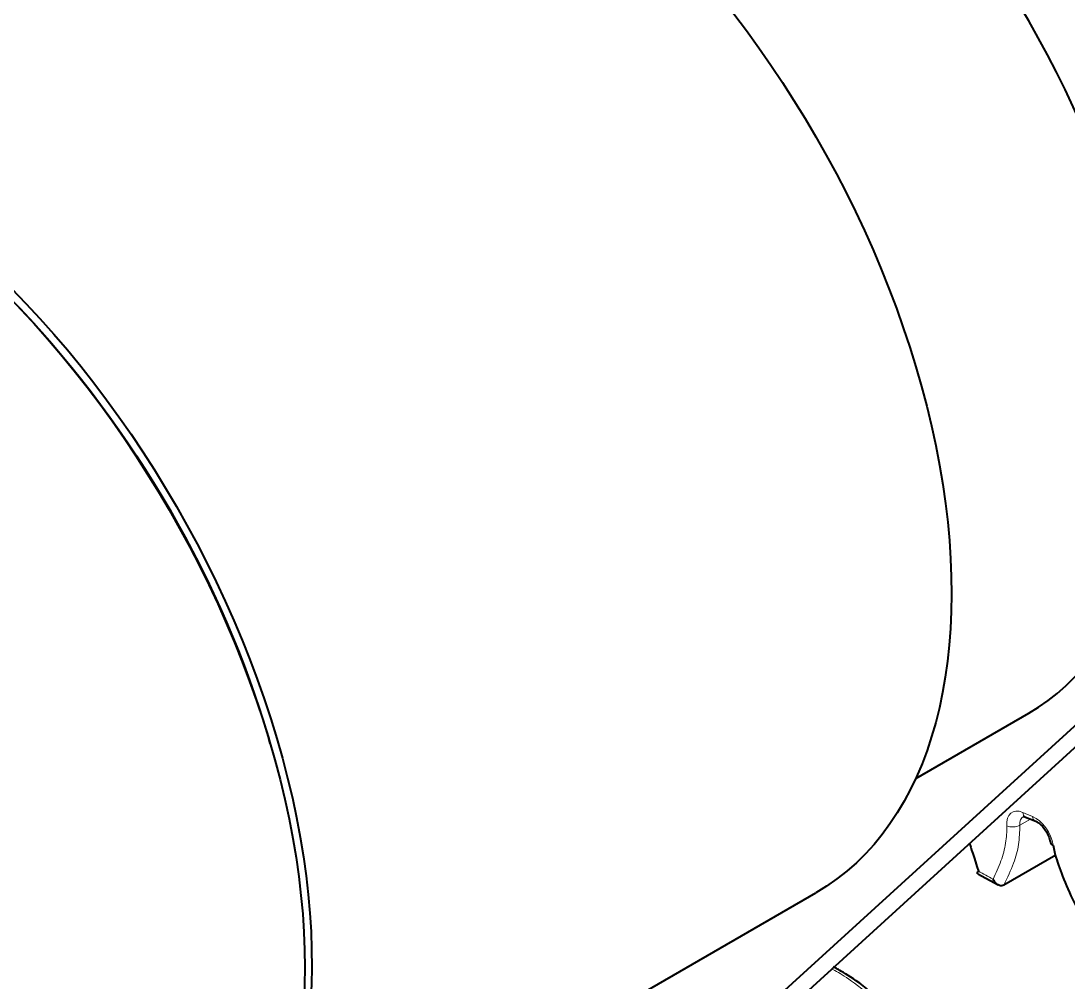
# Model space of a CAD drawing. Header units: inches. Extents: x 0 to 11, y 0 to 8.5.
# Drawn here: x 6.5752 to 6.9549, y 6.1361 to 6.4847 of the extents above; entities that cross this region are included whole.
import ezdxf

# ---------------------------------------------------------------- set-up
doc = ezdxf.new("R2010")
doc.units = ezdxf.units.IN
doc.header["$LTSCALE"] = 0.5
doc.header["$MEASUREMENT"] = 0
doc.layers.add('TANGENT_LINES', color=7, linetype='Continuous', lineweight=15)
doc.layers.add('Visible', color=7, linetype='Continuous', lineweight=40)

msp = doc.modelspace()

# ---------------------------------------------------------------- linework, layer by layer
at = {"layer": 'TANGENT_LINES'}
msp.add_line((6.93747, 6.19298), (6.94129, 6.19519), dxfattribs=at)
at = {"layer": 'TANGENT_LINES', "extrusion": (0, 0, -1)}
for centre, major_axis, ratio, start_param, end_param in [((6.93928, 6.18966), (-0.00463, 0.00802), 0.57735, 11.686971, 13.227557), ((6.94083, 6.19899), (-0.00132, -0.00306), 0.644432, 0.000517, 0.855715), ((6.94444, 6.19749), (-0.00125, -0.00309), 0.657121, 0.013374, 0.872495), ((6.94306, 6.18809), (-0.00463, 0.00802), 0.57735, 0.635448, 2.176034), ((6.93512, 6.19408), (0.00332, 0.00026), 0.520609, 0.828182, 2.398978)]:
    msp.add_ellipse(centre, major_axis=major_axis, ratio=ratio, start_param=start_param, end_param=end_param, dxfattribs=at)
at = {"layer": 'TANGENT_LINES'}
for centre, major_axis, start_param, end_param in [((6.92095, 6.36984), (0.10003, -0.17326), 11.905184, 11.930923), ((6.94164, 6.19102), (0.00296, -0.00513), 9.413468, 10.304178), ((6.92095, 6.36984), (0.11798, -0.20434), 11.789919, 11.821788)]:
    msp.add_ellipse(centre, major_axis=major_axis, ratio=0.57735, start_param=start_param, end_param=end_param, dxfattribs=at)
for points, knots in [([(6.92775, 6.17342), (6.92877, 6.1756), (6.93076, 6.17988), (6.93254, 6.18642), (6.93269, 6.19064), (6.93276, 6.19272)], [0, 0, 0, 0, 0.344405, 0.677937, 1, 1, 1, 1]), ([(6.93747, 6.19298), (6.93739, 6.19063), (6.93722, 6.18592), (6.93539, 6.17905), (6.93293, 6.17394), (6.93163, 6.17126)], [0, 0, 0, 0, 0.320777, 0.642322, 1, 1, 1, 1]), ([(6.88776, 6.1272), (6.88776, 6.1272), (6.88775, 6.12721), (6.87796, 6.13571), (6.87201, 6.13931), (6.86988, 6.14046), (6.86909, 6.14089)], [0, 0, 0, 0, 0.003328, 0.429854, 0.789203, 1, 1, 1, 1])]:
    msp.add_open_spline(points, degree=3, knots=knots, dxfattribs=at)
at = {"layer": 'Visible'}
for p, q in [((6.57522, 6.38004), (6.57395, 6.38137)), ((6.63811, 5.92996), (7.11423, 6.36428)), ((6.61453, 5.91635), (7.09066, 6.35067)), ((6.89969, 6.20988), (6.94069, 6.23355)), ((6.6656, 6.22263), (6.66508, 6.2244)), ((6.9395, 6.19594), (6.94319, 6.1944)), ((6.9495, 6.18572), (6.95031, 6.18216)), ((6.95049, 6.18214), (6.93163, 6.17126)), ((6.92215, 6.17537), (6.92957, 6.17129)), ((6.63149, 6.03449), (6.86348, 6.16843)), ((6.871, 6.14094), (6.86981, 6.14154))]:
    msp.add_line(p, q, dxfattribs=at)
for centre, major_axis, ratio, start_param, end_param in [((6.83193, 6.42192), (0.10875, -0.18837), 0.57735, 0, 3.141593), ((6.95185, 6.18708), (-0.0033, -0.00048), 0.464552, 0.007569, 0.710181)]:
    msp.add_ellipse(centre, major_axis=major_axis, ratio=ratio, start_param=start_param, end_param=end_param, dxfattribs=at)
at = {"layer": 'Visible', "extrusion": (0, 0, -1)}
for centre, major_axis, start_param, end_param in [((6.74471, 6.37414), (-0.11877, 0.20571), 0, 3.141593), ((6.5102, 6.23874), (-0.11877, 0.20571), 0, 3.141593), ((6.51272, 6.2402), (-0.11877, 0.20571), 12.555764, 15.720514), ((6.51272, 6.2402), (-0.11644, 0.20168), 1.174681, 1.966911)]:
    msp.add_ellipse(centre, major_axis=major_axis, ratio=0.57735, start_param=start_param, end_param=end_param, dxfattribs=at)
at = {"layer": 'Visible'}
for points, knots in [([(6.93863, 6.19614), (6.93873, 6.19614), (6.93896, 6.19614), (6.93931, 6.19601), (6.9395, 6.19594)], [0, 0, 0, 0, 0.423752, 1, 1, 1, 1]), ([(6.94319, 6.1944), (6.94352, 6.19423), (6.94427, 6.19386), (6.94557, 6.1927), (6.94687, 6.19103), (6.94792, 6.18912), (6.94848, 6.18715), (6.94854, 6.18674), (6.94856, 6.18661)], [0, 0, 0, 0, 0.144529, 0.319668, 0.514366, 0.716924, 0.905176, 1, 1, 1, 1]), ([(6.9192, 6.18638), (6.91921, 6.18634), (6.91929, 6.18604), (6.92096, 6.18089), (6.92244, 6.17633)], [0, 0, 0, 0, 0.1156, 1, 1, 1, 1]), ([(6.95031, 6.18216), (6.95063, 6.18105), (6.95146, 6.17824), (6.95485, 6.16946), (6.95793, 6.16332), (6.95952, 6.16014)], [0, 0, 0, 0, 0.237331, 0.604451, 1, 1, 1, 1]), ([(6.92213, 6.17538), (6.92211, 6.17539), (6.92205, 6.17543), (6.92202, 6.17576), (6.92242, 6.1763), (6.92243, 6.17633), (6.92244, 6.17633)], [0, 0, 0, 0, 0.150887, 0.460601, 0.909299, 1, 1, 1, 1]), ([(6.92958, 6.17129), (6.92947, 6.17135), (6.9292, 6.17151), (6.92841, 6.17213), (6.92778, 6.17336), (6.92776, 6.17341), (6.92775, 6.17342)], [0, 0, 0, 0, 0.206925, 0.552769, 0.930903, 1, 1, 1, 1]), ([(6.93163, 6.17126), (6.93138, 6.17115), (6.93089, 6.17093), (6.93005, 6.17106), (6.92972, 6.17122), (6.92958, 6.17129)], [0, 0, 0, 0, 0.356445, 0.714649, 1, 1, 1, 1]), ([(6.88821, 6.12842), (6.8878, 6.12878), (6.88647, 6.12996), (6.87849, 6.13664), (6.8719, 6.14047), (6.87118, 6.14085), (6.871, 6.14094)], [0, 0, 0, 0, 0.171393, 0.565168, 0.894412, 1, 1, 1, 1])]:
    msp.add_open_spline(points, degree=3, knots=knots, dxfattribs=at)

doc.saveas('drawing.dxf')
